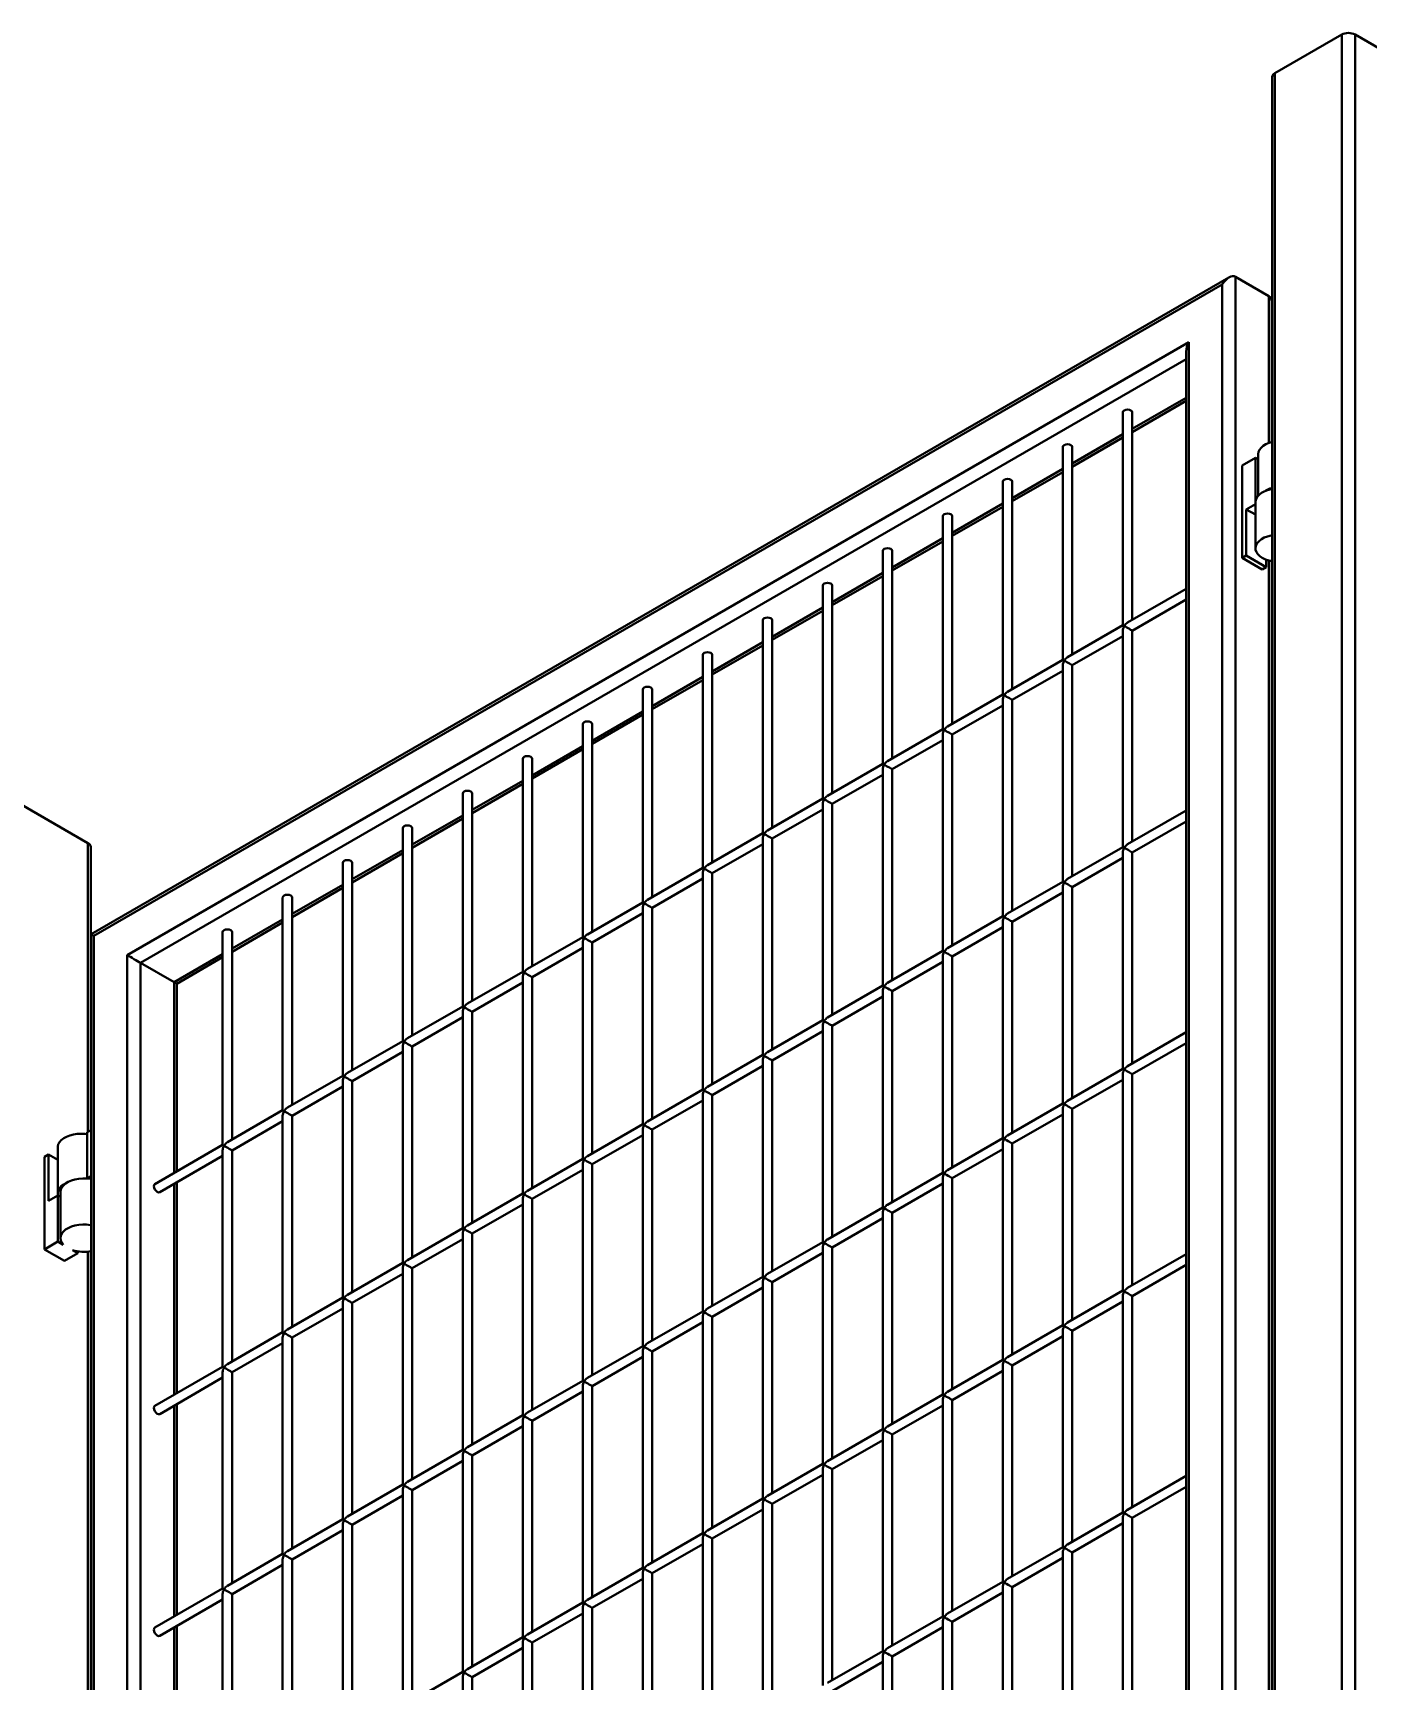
# Model space of a CAD drawing. Header units: millimetres. Extents: x 0 to 420, y 0 to 297.
# Drawn here: x 265.98 to 280.14, y 113.94 to 131.42 of the extents above; entities that cross this region are included whole.
import ezdxf

# ---------------------------------------------------------------- set-up
doc = ezdxf.new("R2010")
doc.units = ezdxf.units.MM

msp = doc.modelspace()

# ---------------------------------------------------------------- linework, layer by layer
at = {"color": 7, "linetype": 'Continuous', "lineweight": 40}
for p, q in [((279.153, 130.99), (279.8601, 131.3982)), ((280.0016, 131.3982), (280.7087, 130.99)), ((279.1237, 130.9491), (279.1237, 98.8013)), ((278.6651, 128.8233), (266.6009, 121.8587)), ((278.7358, 128.8303), (278.7358, 99.4348)), ((278.7358, 128.8303), (279.0894, 128.6262)), ((278.5944, 128.7486), (266.6302, 121.8418)), ((278.5944, 99.5165), (278.5944, 128.7486)), ((279.1187, 127.0791), (279.1187, 128.5614)), ((266.9837, 121.6377), (278.2409, 128.1363)), ((278.2409, 128.1363), (278.2409, 99.7206)), ((278.2116, 128.0377), (278.2116, 99.7376)), ((277.5403, 127.3933), (277.5403, 125.1359)), ((277.6403, 127.1843), (278.2116, 127.514)), ((277.6403, 125.1936), (277.6403, 127.3933)), ((277.0039, 126.8169), (277.5403, 127.1265)), ((276.9039, 127.0259), (276.9039, 124.7685)), ((277.0039, 124.8262), (277.0039, 127.0259)), ((278.8065, 126.8298), (278.948, 126.9114)), ((278.948, 126.9114), (278.948, 126.4623)), ((278.948, 126.9114), (278.9737, 126.8965)), ((278.9737, 126.9481), (278.9737, 126.5086)), ((276.3675, 126.4495), (276.9039, 126.7592)), ((278.8065, 125.8499), (278.8065, 126.8298)), ((276.2675, 126.6585), (276.2675, 124.4011)), ((276.3675, 124.4588), (276.3675, 126.6585)), ((275.7311, 126.0821), (276.2675, 126.3918)), ((278.9455, 126.42), (278.849, 126.3643)), ((278.849, 126.3643), (278.849, 125.8744)), ((278.849, 126.3643), (278.9455, 126.3086)), ((278.9455, 126.4419), (278.9455, 125.952)), ((275.6311, 126.2912), (275.6311, 124.0337)), ((275.7311, 124.0914), (275.7311, 126.2912)), ((275.0947, 125.7147), (275.6311, 126.0244)), ((274.9947, 125.9238), (274.9947, 123.6663)), ((275.0947, 123.7241), (275.0947, 125.9238)), ((278.849, 125.8744), (278.8065, 125.8499)), ((278.8065, 125.8499), (279.0187, 125.7275)), ((278.849, 125.8744), (279.0611, 125.752)), ((279.0611, 125.8303), (279.0611, 125.752)), ((279.1187, 102.5829), (279.1187, 125.8146)), ((274.4583, 125.3473), (274.9947, 125.657)), ((279.0611, 125.752), (279.0187, 125.7275)), ((274.3583, 125.5564), (274.3583, 123.299)), ((274.4583, 123.3567), (274.4583, 125.5564)), ((278.2116, 125.5234), (277.5903, 125.1647)), ((273.8219, 124.98), (274.3583, 125.2896)), ((277.6403, 125.0781), (278.2116, 125.4079)), ((273.7219, 125.189), (273.7219, 122.9316)), ((273.8219, 122.9893), (273.8219, 125.189)), ((277.5403, 125.1359), (276.9539, 124.7974)), ((277.0039, 124.7107), (277.5403, 125.0204)), ((277.5403, 125.0781), (277.5403, 122.7842)), ((277.6403, 122.842), (277.6403, 125.0781)), ((273.0855, 124.8216), (273.0855, 122.5642)), ((273.1855, 124.6126), (273.7219, 124.9222)), ((273.1855, 122.6219), (273.1855, 124.8216)), ((276.9039, 124.7685), (276.3175, 124.43)), ((276.3675, 124.3434), (276.9039, 124.653)), ((276.9039, 124.7107), (276.9039, 122.4168)), ((277.0039, 122.4746), (277.0039, 124.7107)), ((272.4492, 124.4542), (272.4492, 122.1968)), ((272.5492, 124.2452), (273.0855, 124.5548)), ((272.5492, 122.2545), (272.5492, 124.4542)), ((276.2675, 124.4011), (275.6811, 124.0626)), ((275.7311, 123.976), (276.2675, 124.2856)), ((276.2675, 124.3434), (276.2675, 122.0495)), ((276.3675, 122.1072), (276.3675, 124.3434)), ((271.8128, 124.0869), (271.8128, 121.8294)), ((271.9128, 123.8778), (272.4492, 124.1875)), ((271.9128, 121.8871), (271.9128, 124.0869)), ((275.6311, 124.0337), (275.0447, 123.6952)), ((275.0947, 123.6086), (275.6311, 123.9183)), ((275.6311, 123.976), (275.6311, 121.6821)), ((275.7311, 121.7398), (275.7311, 123.976)), ((271.1764, 123.7195), (271.1764, 121.462)), ((271.2764, 123.5104), (271.8128, 123.8201)), ((271.2764, 121.5198), (271.2764, 123.7195)), ((274.9947, 123.6663), (274.4083, 123.3278)), ((274.4583, 123.2412), (274.9947, 123.5509)), ((274.9947, 123.6086), (274.9947, 121.3147)), ((275.0947, 121.3724), (275.0947, 123.6086)), ((270.64, 123.143), (271.1764, 123.4527)), ((265.8594, 123.2341), (266.5665, 122.8259)), ((270.54, 123.3521), (270.54, 121.0946)), ((270.64, 121.1524), (270.64, 123.3521)), ((274.3583, 123.299), (273.7719, 122.9604)), ((274.3583, 123.2412), (274.3583, 120.9473)), ((274.4583, 121.005), (274.4583, 123.2412)), ((270.0036, 122.7757), (270.54, 123.0853)), ((273.8219, 122.8738), (274.3583, 123.1835)), ((278.2116, 123.1717), (277.5903, 122.8131)), ((277.6403, 122.7265), (278.2116, 123.0563)), ((269.9036, 122.9847), (269.9036, 120.7273)), ((270.0036, 120.785), (270.0036, 122.9847)), ((273.7219, 122.9316), (273.1356, 122.5931)), ((273.7219, 122.8738), (273.7219, 120.5799)), ((273.8219, 120.6377), (273.8219, 122.8738)), ((266.5958, 119.7807), (266.5958, 122.7851)), ((269.3672, 122.4083), (269.9036, 122.7179)), ((273.1855, 122.5064), (273.7219, 122.8161)), ((277.5403, 122.7842), (276.9539, 122.4457)), ((277.0039, 122.3591), (277.5403, 122.6688)), ((277.5403, 122.7265), (277.5403, 120.4326)), ((277.6403, 120.4903), (277.6403, 122.7265)), ((269.2672, 122.6173), (269.2672, 120.3599)), ((269.3672, 120.4176), (269.3672, 122.6173)), ((273.0855, 122.5642), (272.4992, 122.2257)), ((273.0855, 122.5064), (273.0855, 120.2125)), ((273.1855, 120.2703), (273.1855, 122.5064)), ((268.7308, 122.0409), (269.2672, 122.3505)), ((272.5492, 122.1391), (273.0855, 122.4487)), ((276.9039, 122.4168), (276.3175, 122.0783)), ((276.9039, 122.3591), (276.9039, 120.0652)), ((277.0039, 120.1229), (277.0039, 122.3591)), ((268.6308, 122.2499), (268.6308, 119.9925)), ((268.7308, 120.0502), (268.7308, 122.2499)), ((272.4492, 122.1968), (271.8628, 121.8583)), ((276.3675, 121.9917), (276.9039, 122.3014)), ((268.0944, 121.6735), (268.6308, 121.9832)), ((271.9128, 121.7717), (272.4492, 122.0813)), ((272.4492, 122.1391), (272.4492, 119.8452)), ((272.5492, 119.9029), (272.5492, 122.1391)), ((276.2675, 122.0495), (275.6811, 121.7109)), ((276.2675, 121.9917), (276.2675, 119.6978)), ((276.3675, 119.7556), (276.3675, 121.9917)), ((266.6009, 121.8587), (266.6009, 92.5111)), ((266.6302, 121.8418), (266.6302, 92.6097)), ((267.9944, 121.8826), (267.9944, 119.6251)), ((268.0944, 119.6828), (268.0944, 121.8826)), ((271.8128, 121.8294), (271.2264, 121.4909)), ((275.7311, 121.6243), (276.2675, 121.934)), ((266.9837, 93.222), (266.9837, 121.6377)), ((271.2764, 121.4043), (271.8128, 121.714)), ((271.8128, 121.7717), (271.8128, 119.4778)), ((271.9128, 119.5355), (271.9128, 121.7717)), ((275.6311, 121.6821), (275.0447, 121.3436)), ((275.6311, 121.6243), (275.6311, 119.3304)), ((275.7311, 119.3882), (275.7311, 121.6243)), ((267.1251, 121.556), (267.4787, 121.3519)), ((267.508, 121.335), (267.9944, 121.6158)), ((271.1764, 121.462), (270.59, 121.1235)), ((275.0947, 121.257), (275.6311, 121.5666)), ((267.508, 119.3443), (267.508, 121.335)), ((270.64, 121.0369), (271.1764, 121.3466)), ((271.1764, 121.4043), (271.1764, 119.1104)), ((271.2764, 119.1681), (271.2764, 121.4043)), ((274.9947, 121.3147), (274.4083, 120.9762)), ((274.4583, 120.8896), (274.9947, 121.1992)), ((274.9947, 121.257), (274.9947, 118.9631)), ((275.0947, 119.0208), (275.0947, 121.257)), ((270.54, 121.0946), (269.9536, 120.7561)), ((270.0036, 120.6695), (270.54, 120.9792)), ((270.54, 121.0369), (270.54, 118.743)), ((270.64, 118.8007), (270.64, 121.0369)), ((274.3583, 120.9473), (273.7719, 120.6088)), ((273.8219, 120.5222), (274.3583, 120.8318)), ((274.3583, 120.8896), (274.3583, 118.5957)), ((274.4583, 118.6534), (274.4583, 120.8896)), ((278.2116, 120.8201), (277.5903, 120.4615)), ((269.9036, 120.7273), (269.3172, 120.3887)), ((269.3672, 120.3021), (269.9036, 120.6118)), ((269.9036, 120.6695), (269.9036, 118.3756)), ((270.0036, 118.4334), (270.0036, 120.6695)), ((273.7219, 120.5799), (273.1356, 120.2414)), ((277.6403, 120.3749), (278.2116, 120.7046)), ((273.1855, 120.1548), (273.7219, 120.4645)), ((273.7219, 120.5222), (273.7219, 118.2283)), ((273.8219, 118.286), (273.8219, 120.5222)), ((277.5403, 120.4326), (276.9539, 120.0941)), ((269.2672, 120.3599), (268.6808, 120.0214)), ((268.7308, 119.9348), (269.2672, 120.2444)), ((269.2672, 120.3021), (269.2672, 118.0082)), ((269.3672, 118.066), (269.3672, 120.3021)), ((277.0039, 120.0075), (277.5403, 120.3171)), ((277.5403, 120.3749), (277.5403, 118.081)), ((277.6403, 118.1387), (277.6403, 120.3749)), ((273.0855, 120.2125), (272.4992, 119.874)), ((272.5492, 119.7874), (273.0855, 120.0971)), ((273.0855, 120.1548), (273.0855, 117.8609)), ((273.1855, 117.9186), (273.1855, 120.1548)), ((276.9039, 120.0652), (276.3175, 119.7267)), ((268.6308, 119.9925), (268.0444, 119.654)), ((268.0944, 119.5674), (268.6308, 119.877)), ((268.6308, 119.9348), (268.6308, 117.6409)), ((268.7308, 117.6986), (268.7308, 119.9348)), ((276.3675, 119.6401), (276.9039, 119.9497)), ((276.9039, 120.0075), (276.9039, 117.7136)), ((277.0039, 117.7713), (277.0039, 120.0075)), ((266.6009, 119.7836), (266.5595, 119.7597)), ((266.5595, 119.7597), (266.5595, 119.2697)), ((272.4492, 119.8452), (271.8628, 119.5066)), ((271.9128, 119.42), (272.4492, 119.7297)), ((272.4492, 119.7874), (272.4492, 117.4935)), ((272.5492, 117.5513), (272.5492, 119.7874)), ((276.2675, 119.6978), (275.6811, 119.3593)), ((266.1493, 119.5229), (266.1069, 119.4984)), ((266.1493, 119.033), (266.1493, 119.5229)), ((266.1493, 119.5229), (266.2458, 119.4672)), ((266.2458, 119.6005), (266.2458, 119.1105)), ((267.9944, 119.6251), (267.2769, 119.2109)), ((267.9944, 119.5674), (267.9944, 117.2735)), ((268.0944, 117.3312), (268.0944, 119.5674)), ((275.7311, 119.2727), (276.2675, 119.5824)), ((276.2675, 119.6401), (276.2675, 117.3462)), ((276.3675, 117.4039), (276.3675, 119.6401)), ((266.1069, 119.4984), (266.1069, 118.5186)), ((267.3269, 119.1243), (267.9944, 119.5096)), ((271.8128, 119.4778), (271.2264, 119.1393)), ((271.2764, 119.0527), (271.8128, 119.3623)), ((271.8128, 119.42), (271.8128, 117.1261)), ((271.9128, 117.1839), (271.9128, 119.42)), ((266.5595, 119.2697), (266.6009, 119.2937)), ((267.508, 116.9927), (267.508, 119.2289)), ((275.6311, 119.3304), (275.0447, 118.9919)), ((275.0947, 118.9053), (275.6311, 119.215)), ((275.6311, 119.2727), (275.6311, 116.9788)), ((275.7311, 117.0365), (275.7311, 119.2727)), ((266.2483, 119.0901), (266.1493, 119.033)), ((266.2483, 118.6002), (266.2483, 119.0901)), ((266.2483, 119.0901), (266.2741, 119.0753)), ((266.2741, 119.1269), (266.2741, 118.637)), ((271.1764, 119.1104), (270.59, 118.7719)), ((271.1764, 119.0527), (271.1764, 116.7588)), ((271.2764, 116.8165), (271.2764, 119.0527)), ((270.64, 118.6853), (271.1764, 118.9949)), ((274.9947, 118.9631), (274.4083, 118.6245)), ((274.4583, 118.5379), (274.9947, 118.8476)), ((274.9947, 118.9053), (274.9947, 116.6114)), ((275.0947, 116.6692), (275.0947, 118.9053)), ((270.54, 118.743), (269.9536, 118.4045)), ((270.54, 118.6853), (270.54, 116.3914)), ((270.64, 116.4491), (270.64, 118.6853)), ((266.1069, 118.5186), (266.2483, 118.6002)), ((266.1069, 118.5186), (266.319, 118.3961)), ((266.2483, 118.6002), (266.3049, 118.5676)), ((266.319, 118.3961), (266.4605, 118.4778)), ((266.4039, 118.5104), (266.4605, 118.4778)), ((266.4605, 118.4778), (266.4605, 118.4974)), ((266.5958, 95.2844), (266.5958, 118.4987)), ((270.0036, 118.3179), (270.54, 118.6275)), ((274.3583, 118.5957), (273.7719, 118.2572)), ((273.8219, 118.1706), (274.3583, 118.4802)), ((274.3583, 118.5379), (274.3583, 116.244)), ((274.4583, 116.3018), (274.4583, 118.5379)), ((269.9036, 118.3756), (269.3172, 118.0371)), ((269.9036, 118.3179), (269.9036, 116.024)), ((270.0036, 116.0817), (270.0036, 118.3179)), ((278.2116, 118.4685), (277.5903, 118.1098)), ((277.6403, 118.0232), (278.2116, 118.353)), ((269.3672, 117.9505), (269.9036, 118.2602)), ((273.7219, 118.2283), (273.1356, 117.8898)), ((273.7219, 118.1706), (273.7219, 115.8767)), ((273.8219, 115.9344), (273.8219, 118.1706)), ((269.2672, 118.0082), (268.6808, 117.6697)), ((269.2672, 117.9505), (269.2672, 115.6566)), ((269.3672, 115.7143), (269.3672, 117.9505)), ((273.1855, 117.8032), (273.7219, 118.1128)), ((277.5403, 118.081), (276.9539, 117.7424)), ((277.0039, 117.6558), (277.5403, 117.9655)), ((277.5403, 118.0232), (277.5403, 115.7293)), ((277.6403, 115.787), (277.6403, 118.0232)), ((268.7308, 117.5831), (269.2672, 117.8928)), ((273.0855, 117.8609), (272.4992, 117.5224)), ((273.0855, 117.8032), (273.0855, 115.5093)), ((273.1855, 115.567), (273.1855, 117.8032)), ((268.6308, 117.6409), (268.0444, 117.3023)), ((272.5492, 117.4358), (273.0855, 117.7454)), ((276.9039, 117.7136), (276.3175, 117.3751)), ((276.9039, 117.6558), (276.9039, 115.3619)), ((277.0039, 115.4197), (277.0039, 117.6558)), ((268.0944, 117.2157), (268.6308, 117.5254)), ((268.6308, 117.5831), (268.6308, 115.2892)), ((268.7308, 115.347), (268.7308, 117.5831)), ((272.4492, 117.4935), (271.8628, 117.155)), ((272.4492, 117.4358), (272.4492, 115.1419)), ((272.5492, 115.1996), (272.5492, 117.4358)), ((276.3675, 117.2885), (276.9039, 117.5981)), ((267.9944, 117.2735), (267.2769, 116.8593)), ((271.9128, 117.0684), (272.4492, 117.3781)), ((276.2675, 117.3462), (275.6811, 117.0077)), ((276.2675, 117.2885), (276.2675, 114.9946)), ((276.3675, 115.0523), (276.3675, 117.2885)), ((267.3269, 116.7727), (267.9944, 117.158)), ((267.9944, 117.2157), (267.9944, 114.9218)), ((268.0944, 114.9796), (268.0944, 117.2157)), ((271.8128, 117.1261), (271.2264, 116.7876)), ((275.7311, 116.9211), (276.2675, 117.2307)), ((271.2764, 116.701), (271.8128, 117.0107)), ((271.8128, 117.0684), (271.8128, 114.7745)), ((271.9128, 114.8322), (271.9128, 117.0684)), ((275.6311, 116.9788), (275.0447, 116.6403)), ((275.6311, 116.9211), (275.6311, 114.6272)), ((275.7311, 114.6849), (275.7311, 116.9211)), ((267.508, 114.641), (267.508, 116.8772)), ((271.1764, 116.7588), (270.59, 116.4202)), ((275.0947, 116.5537), (275.6311, 116.8633)), ((270.64, 116.3336), (271.1764, 116.6433)), ((271.1764, 116.701), (271.1764, 114.4071)), ((271.2764, 114.4649), (271.2764, 116.701)), ((274.9947, 116.6114), (274.4083, 116.2729)), ((274.9947, 116.5537), (274.9947, 114.2598)), ((275.0947, 114.3175), (275.0947, 116.5537)), ((270.54, 116.3914), (269.9536, 116.0529)), ((274.4583, 116.1863), (274.9947, 116.496)), ((270.0036, 115.9663), (270.54, 116.2759)), ((270.54, 116.3336), (270.54, 114.0397)), ((270.64, 114.0975), (270.64, 116.3336)), ((274.3583, 116.244), (273.7719, 115.9055)), ((273.8219, 115.8189), (274.3583, 116.1286)), ((274.3583, 116.1863), (274.3583, 113.8924)), ((274.4583, 113.9501), (274.4583, 116.1863)), ((278.2116, 116.1168), (277.5903, 115.7582)), ((269.9036, 116.024), (269.3172, 115.6855)), ((269.3672, 115.5989), (269.9036, 115.9085)), ((269.9036, 115.9663), (269.9036, 113.6724)), ((270.0036, 113.7301), (270.0036, 115.9663)), ((273.7219, 115.8767), (273.1356, 115.5381)), ((277.6403, 115.6716), (278.2116, 116.0014)), ((273.1855, 115.4515), (273.7219, 115.7612)), ((273.7219, 115.8189), (273.7219, 113.525)), ((273.8219, 113.5827), (273.8219, 115.8189)), ((277.5403, 115.7293), (276.9539, 115.3908)), ((269.2672, 115.6566), (268.6808, 115.3181)), ((268.7308, 115.2315), (269.2672, 115.5411)), ((269.2672, 115.5989), (269.2672, 113.305)), ((269.3672, 113.3627), (269.3672, 115.5989)), ((273.0855, 115.5093), (272.4992, 115.1708)), ((277.0039, 115.3042), (277.5403, 115.6139)), ((277.5403, 115.6716), (277.5403, 113.3777)), ((277.6403, 113.4354), (277.6403, 115.6716)), ((272.5492, 115.0841), (273.0855, 115.3938)), ((273.0855, 115.4515), (273.0855, 113.1576)), ((273.1855, 113.2154), (273.1855, 115.4515)), ((276.9039, 115.3619), (276.3175, 115.0234)), ((268.6308, 115.2892), (268.0444, 114.9507)), ((268.0944, 114.8641), (268.6308, 115.1738)), ((268.6308, 115.2315), (268.6308, 112.9376)), ((268.7308, 112.9953), (268.7308, 115.2315)), ((276.3675, 114.9368), (276.9039, 115.2465)), ((276.9039, 115.3042), (276.9039, 113.0103)), ((277.0039, 113.068), (277.0039, 115.3042)), ((272.4492, 115.1419), (271.8628, 114.8034)), ((271.9128, 114.7168), (272.4492, 115.0264)), ((272.4492, 115.0841), (272.4492, 112.7903)), ((272.5492, 112.848), (272.5492, 115.0841)), ((276.2675, 114.9946), (275.6811, 114.656)), ((267.9944, 114.9218), (267.2769, 114.5077)), ((267.3269, 114.4211), (267.9944, 114.8064)), ((267.9944, 114.8641), (267.9944, 112.5702)), ((268.0944, 112.6279), (268.0944, 114.8641)), ((275.7311, 114.5694), (276.2675, 114.8791)), ((276.2675, 114.9368), (276.2675, 112.6429)), ((276.3675, 112.7006), (276.3675, 114.9368)), ((271.8128, 114.7745), (271.2264, 114.436)), ((271.2764, 114.3494), (271.8128, 114.659)), ((271.8128, 114.7168), (271.8128, 112.4229)), ((271.9128, 112.4806), (271.9128, 114.7168)), ((267.508, 112.2894), (267.508, 114.5256)), ((275.6311, 114.6272), (275.0447, 114.2887)), ((275.0947, 114.202), (275.6311, 114.5117)), ((275.6311, 114.5694), (275.6311, 112.2755)), ((275.7311, 112.3333), (275.7311, 114.5694)), ((271.1764, 114.4071), (270.59, 114.0686)), ((270.64, 113.982), (271.1764, 114.2917)), ((271.1764, 114.3494), (271.1764, 112.0555)), ((271.2764, 112.1132), (271.2764, 114.3494)), ((274.9947, 114.2598), (274.4083, 113.9213)), ((274.4583, 113.8347), (274.9947, 114.1443)), ((274.9947, 114.202), (274.9947, 111.9081)), ((275.0947, 111.9659), (275.0947, 114.202)), ((270.54, 114.0397), (269.9536, 113.7012)), ((270.54, 113.982), (270.54, 111.6881)), ((270.64, 111.7458), (270.64, 113.982))]:
    msp.add_line(p, q, dxfattribs=at)
at = {"color": 8, "linetype": 'Continuous', "lineweight": 40}
for p, q in [((279.8601, 99.2264), (279.8601, 131.3982)), ((280.0016, 131.3982), (280.0016, 99.2264)), ((279.153, 130.99), (279.153, 98.8182)), ((279.0894, 127.0699), (279.0894, 128.6262)), ((278.2116, 127.9561), (267.1251, 121.556)), ((277.6403, 127.2181), (278.2116, 127.5479)), ((277.0039, 126.8507), (277.5403, 127.1603)), ((276.3675, 126.4833), (276.9039, 126.793)), ((275.7311, 126.1159), (276.2675, 126.4256)), ((275.0947, 125.7485), (275.6311, 126.0582)), ((279.0894, 102.5736), (279.0894, 125.8213)), ((274.4583, 125.3812), (274.9947, 125.6908)), ((273.8219, 125.0138), (274.3583, 125.3234)), ((273.1855, 124.6464), (273.7219, 124.956)), ((272.5492, 124.279), (273.0855, 124.5887)), ((271.9128, 123.9116), (272.4492, 124.2213)), ((271.2764, 123.5442), (271.8128, 123.8539)), ((270.64, 123.1769), (271.1764, 123.4865)), ((270.0036, 122.8095), (270.54, 123.1191)), ((266.5665, 119.7638), (266.5665, 122.8259)), ((269.3672, 122.4421), (269.9036, 122.7517)), ((268.7308, 122.0747), (269.2672, 122.3844)), ((268.0944, 121.7073), (268.6308, 122.017)), ((267.4787, 121.3519), (267.9944, 121.6496)), ((267.1251, 121.556), (267.1251, 93.3375)), ((267.4787, 119.3274), (267.4787, 121.3519)), ((267.4787, 116.9758), (267.4787, 119.212)), ((266.5665, 95.2675), (266.5665, 118.4947)), ((267.4787, 114.6241), (267.4787, 116.8603)), ((267.4787, 112.2725), (267.4787, 114.5087))]:
    msp.add_line(p, q, dxfattribs=at)
at = {"color": 7, "linetype": 'Continuous', "lineweight": 40, "flags": 128}
for points in [[(277.6257, 127.4137), (277.6095, 127.42), (277.5903, 127.4222), (277.5712, 127.42), (277.555, 127.4137), (277.5441, 127.4044), (277.5403, 127.3933)], [(277.6403, 127.3933), (277.6365, 127.4044), (277.6257, 127.4137)], [(276.9893, 127.0463), (276.9731, 127.0526), (276.9539, 127.0548), (276.9348, 127.0526), (276.9186, 127.0463), (276.9077, 127.037), (276.9039, 127.0259)], [(277.0039, 127.0259), (277.0001, 127.037), (276.9893, 127.0463)], [(279.1237, 127.0804), (279.0911, 127.0705), (279.0575, 127.0559), (279.0286, 127.0383), (279.0052, 127.0182), (278.988, 126.9961), (278.9774, 126.9727), (278.9737, 126.9485), (278.9737, 126.9481)], [(276.3529, 126.679), (276.3367, 126.6852), (276.3175, 126.6874), (276.2984, 126.6852), (276.2822, 126.679), (276.2713, 126.6696), (276.2675, 126.6585)], [(276.3675, 126.6585), (276.3637, 126.6696), (276.3529, 126.679)], [(279.1237, 126.5802), (279.1123, 126.578), (279.0741, 126.5681), (279.0392, 126.5546), (279.0088, 126.5379), (278.9836, 126.5185), (278.9644, 126.4969), (278.9517, 126.4738), (278.9458, 126.4498), (278.9455, 126.4419)], [(275.7165, 126.3116), (275.7003, 126.3178), (275.6811, 126.32), (275.662, 126.3178), (275.6458, 126.3116), (275.6349, 126.3022), (275.6311, 126.2912)], [(275.7311, 126.2912), (275.7273, 126.3022), (275.7165, 126.3116)], [(279.1237, 126.0902), (279.1123, 126.0881), (279.0741, 126.0781), (279.0392, 126.0646), (279.0088, 126.048), (278.9836, 126.0286), (278.9644, 126.007), (278.9517, 125.9839), (278.9458, 125.9599), (278.947, 125.9357), (278.9553, 125.9119), (278.9703, 125.8893), (278.9916, 125.8684), (279.0187, 125.8499), (279.0507, 125.8343), (279.0869, 125.822), (279.1237, 125.8137)], [(275.0801, 125.9442), (275.0639, 125.9504), (275.0447, 125.9526), (275.0256, 125.9504), (275.0094, 125.9442), (274.9985, 125.9348), (274.9947, 125.9238)], [(275.0947, 125.9238), (275.0909, 125.9348), (275.0801, 125.9442)], [(274.4437, 125.5768), (274.4275, 125.5831), (274.4083, 125.5853), (274.3892, 125.5831), (274.373, 125.5768), (274.3621, 125.5674), (274.3583, 125.5564)], [(274.4583, 125.5564), (274.4545, 125.5674), (274.4437, 125.5768)], [(273.8073, 125.2094), (273.7911, 125.2157), (273.7719, 125.2179), (273.7528, 125.2157), (273.7366, 125.2094), (273.7258, 125.2001), (273.7219, 125.189)], [(273.8219, 125.189), (273.8181, 125.2001), (273.8073, 125.2094)], [(273.1709, 124.842), (273.1547, 124.8483), (273.1355, 124.8505), (273.1164, 124.8483), (273.1002, 124.842), (273.0894, 124.8327), (273.0855, 124.8216)], [(273.1855, 124.8216), (273.1817, 124.8327), (273.1709, 124.842)], [(272.5345, 124.4747), (272.5183, 124.4809), (272.4992, 124.4831), (272.48, 124.4809), (272.4638, 124.4747), (272.453, 124.4653), (272.4492, 124.4542)], [(272.5492, 124.4542), (272.5453, 124.4653), (272.5345, 124.4747)], [(271.8981, 124.1073), (271.8819, 124.1135), (271.8628, 124.1157), (271.8436, 124.1135), (271.8274, 124.1073), (271.8166, 124.0979), (271.8128, 124.0869)], [(271.9128, 124.0869), (271.909, 124.0979), (271.8981, 124.1073)], [(271.2617, 123.7399), (271.2455, 123.7461), (271.2264, 123.7483), (271.2072, 123.7461), (271.191, 123.7399), (271.1802, 123.7305), (271.1764, 123.7195)], [(271.2764, 123.7195), (271.2726, 123.7305), (271.2617, 123.7399)], [(270.6253, 123.3725), (270.6091, 123.3788), (270.59, 123.381), (270.5708, 123.3788), (270.5546, 123.3725), (270.5438, 123.3631), (270.54, 123.3521)], [(270.64, 123.3521), (270.6362, 123.3631), (270.6253, 123.3725)], [(269.9889, 123.0051), (269.9727, 123.0114), (269.9536, 123.0136), (269.9344, 123.0114), (269.9182, 123.0051), (269.9074, 122.9958), (269.9036, 122.9847)], [(270.0036, 122.9847), (269.9998, 122.9958), (269.9889, 123.0051)], [(269.3525, 122.6377), (269.3363, 122.644), (269.3172, 122.6462), (269.298, 122.644), (269.2818, 122.6377), (269.271, 122.6284), (269.2672, 122.6173)], [(269.3672, 122.6173), (269.3634, 122.6284), (269.3525, 122.6377)], [(268.7161, 122.2704), (268.6999, 122.2766), (268.6808, 122.2788), (268.6616, 122.2766), (268.6454, 122.2704), (268.6346, 122.261), (268.6308, 122.2499)], [(268.7308, 122.2499), (268.727, 122.261), (268.7161, 122.2704)], [(268.0797, 121.903), (268.0635, 121.9092), (268.0444, 121.9114), (268.0252, 121.9092), (268.009, 121.903), (267.9982, 121.8936), (267.9944, 121.8826)], [(268.0944, 121.8826), (268.0906, 121.8936), (268.0797, 121.903)], [(266.2458, 119.6005), (266.2462, 119.6084), (266.252, 119.6324), (266.2647, 119.6555), (266.2839, 119.6771), (266.3091, 119.6965), (266.3396, 119.7131), (266.3744, 119.7266), (266.4127, 119.7366), (266.4533, 119.7427), (266.4951, 119.7448), (266.537, 119.7428), (266.5595, 119.74)], [(266.2483, 119.0901), (266.2474, 119.0943), (266.2462, 119.1185), (266.252, 119.1425), (266.2647, 119.1656), (266.2839, 119.1871), (266.3091, 119.2065), (266.3337, 119.2204)], [(266.2741, 119.1269), (266.2741, 119.1273), (266.2777, 119.1514), (266.2883, 119.1749), (266.3056, 119.197), (266.3289, 119.2171), (266.3578, 119.2347), (266.3914, 119.2492), (266.4287, 119.2603), (266.4688, 119.2676), (266.5103, 119.271), (266.5523, 119.2703), (266.5934, 119.2655), (266.6009, 119.2642)], [(267.2769, 119.2109), (267.2769, 119.2109), (267.2693, 119.2021), (267.2666, 119.188), (267.2693, 119.1709), (267.2769, 119.1532), (267.2884, 119.1377), (267.3019, 119.1268), (267.3154, 119.1221), (267.3269, 119.1243)], [(266.3049, 118.5676), (266.2879, 118.5897), (266.2775, 118.6132), (266.2741, 118.6373), (266.2777, 118.6615), (266.2883, 118.6849), (266.3056, 118.707), (266.3289, 118.7272), (266.3578, 118.7447), (266.3914, 118.7593), (266.4287, 118.7704), (266.4688, 118.7777), (266.5103, 118.7811), (266.5523, 118.7804), (266.5934, 118.7756), (266.6009, 118.7743)], [(267.2769, 116.8593), (267.2769, 116.8593), (267.2693, 116.8505), (267.2666, 116.8364), (267.2693, 116.8192), (267.2769, 116.8016), (267.2884, 116.7861), (267.3019, 116.7752), (267.3154, 116.7705), (267.3269, 116.7727)], [(267.2769, 114.5077), (267.2769, 114.5077), (267.2693, 114.4988), (267.2666, 114.4848), (267.2693, 114.4676), (267.2769, 114.4499), (267.2884, 114.4344), (267.3019, 114.4235), (267.3154, 114.4188), (267.3269, 114.4211)]]:
    msp.add_lwpolyline(points, dxfattribs=at)
at = {"color": 7, "linetype": 'Continuous', "lineweight": 40}
for centre, radius, start, end in [((279.9308, 131.2617), 0.1537, 62.61002, 117.38993), ((279.1738, 130.9441), 0.0503, 114.3753, 174.30513), ((279.1894, 126.3124), 0.2858, 103.29057, 123.09701), ((266.5458, 122.7801), 0.0503, 5.69466, 65.62531), ((266.5244, 118.9066), 0.4141, 253.08006, 280.64105)]:
    msp.add_arc(centre, radius, start, end, dxfattribs=at)
for centre, major_axis, ratio, start_param, end_param in [((278.6651, 128.7078), (0.0707, 0.1225), 0.5773346, 0.0000406, 1.570837), ((279.0187, 128.5037), (0.0707, 0.1225), 0.5773346, 5.4978278, 6.2832259), ((278.3116, 128.0954), (0.0707, 0.1225), 0.5773346, 1.570837, 2.3562351), ((277.5903, 125.107), (0.05, -0.0289), 0.0000704, 3.1416333, 3.9270314), ((277.5903, 125.107), (0.0354, 0.0612), 0.5773346, 1.570837, 2.3562351), ((277.5903, 125.107), (0.0354, 0.0612), 0.5773346, 0.7853575, 1.570837), ((277.5903, 125.107), (0.05, -0.0289), 0.0000704, 3.9270314, 6.2832259), ((276.9539, 124.7396), (0.05, -0.0289), 0.0000704, 3.1416333, 3.9270314), ((276.9539, 124.7396), (0.0354, 0.0612), 0.5773346, 0.7853575, 1.570837), ((276.9539, 124.7396), (0.0354, 0.0612), 0.5773346, 1.570837, 2.3562351), ((276.9539, 124.7396), (0.05, -0.0289), 0.0000704, 3.9270314, 6.2832259), ((276.3175, 124.3722), (0.0354, 0.0612), 0.5773346, 0.7853575, 1.570837), ((276.3175, 124.3722), (0.05, -0.0289), 0.0000704, 3.1416333, 3.9270314), ((276.3175, 124.3722), (0.0354, 0.0612), 0.5773346, 1.570837, 2.3562351), ((276.3175, 124.3722), (0.05, -0.0289), 0.0000704, 3.9270315, 6.2832259), ((275.6811, 124.0049), (0.05, -0.0289), 0.0000704, 3.1416333, 3.9270314), ((275.6811, 124.0049), (0.0354, 0.0612), 0.5773346, 1.570837, 2.3562351), ((275.6811, 124.0049), (0.0354, 0.0612), 0.5773346, 0.7853575, 1.570837), ((275.6811, 124.0049), (0.05, -0.0289), 0.0000704, 3.9270314, 6.2832259), ((275.0447, 123.6375), (0.05, -0.0289), 0.0000704, 3.1416333, 3.9270315), ((275.0447, 123.6375), (0.0354, 0.0612), 0.5773346, 1.570837, 2.3562351), ((275.0447, 123.6375), (0.0354, 0.0612), 0.5773346, 0.7853575, 1.570837), ((275.0447, 123.6375), (0.05, -0.0289), 0.0000704, 3.9270315, 6.2832259), ((274.4083, 123.2701), (0.05, -0.0289), 0.0000704, 3.1416333, 3.9270314), ((274.4083, 123.2701), (0.0354, 0.0612), 0.5773346, 1.570837, 2.3562351), ((274.4083, 123.2701), (0.0354, 0.0612), 0.5773346, 0.7853575, 1.570837), ((274.4083, 123.2701), (0.05, -0.0289), 0.0000704, 3.9270315, 6.2832259), ((273.7719, 122.9027), (0.05, -0.0289), 0.0000704, 3.1416333, 3.9270314), ((273.7719, 122.9027), (0.0354, 0.0612), 0.5773346, 1.570837, 2.3562351), ((273.7719, 122.9027), (0.0354, 0.0612), 0.5773346, 0.7853575, 1.570837), ((273.7719, 122.9027), (0.05, -0.0289), 0.0000704, 3.9270314, 6.2832259), ((277.5903, 122.7554), (0.05, -0.0289), 0.0000704, 3.1416333, 3.9270314), ((277.5903, 122.7554), (0.0354, 0.0612), 0.5773346, 1.570837, 2.3562351), ((277.5903, 122.7554), (0.0354, 0.0612), 0.5773346, 0.7853575, 1.570837), ((277.5903, 122.7554), (0.05, -0.0289), 0.0000704, 3.9270315, 6.2832259), ((273.1355, 122.5353), (0.05, -0.0289), 0.0000704, 3.1416333, 3.9270315), ((273.1355, 122.5353), (0.0354, 0.0612), 0.5773346, 1.570837, 2.3562351), ((273.1355, 122.5353), (0.0354, 0.0612), 0.5773346, 0.7853575, 1.570837), ((273.1355, 122.5353), (0.05, -0.0289), 0.0000704, 3.9270315, 6.2832259), ((276.9539, 122.388), (0.05, -0.0289), 0.0000704, 3.1416333, 3.9270315), ((276.9539, 122.388), (0.0354, 0.0612), 0.5773346, 1.570837, 2.3562351), ((276.9539, 122.388), (0.0354, 0.0612), 0.5773346, 0.7853575, 1.570837), ((276.9539, 122.388), (0.05, -0.0289), 0.0000704, 3.9270314, 6.2832259), ((272.4992, 122.1679), (0.05, -0.0289), 0.0000704, 3.1416333, 3.9270314), ((272.4992, 122.1679), (0.0354, 0.0612), 0.5773346, 1.570837, 2.3562351), ((272.4992, 122.1679), (0.0354, 0.0612), 0.5773346, 0.7853575, 1.570837), ((272.4992, 122.1679), (0.05, -0.0289), 0.0000704, 3.9270314, 6.2832259), ((276.3175, 122.0206), (0.05, -0.0289), 0.0000704, 3.1416333, 3.9270314), ((276.3175, 122.0206), (0.0354, 0.0612), 0.5773346, 1.570837, 2.3562351), ((276.3175, 122.0206), (0.0354, 0.0612), 0.5773346, 0.7853575, 1.570837), ((276.3175, 122.0206), (0.05, -0.0289), 0.0000704, 3.9270314, 6.2832259), ((266.7009, 121.801), (0.1, -0.0577), 0.0000704, 3.1416333, 3.9270314), ((271.8628, 121.8005), (0.05, -0.0289), 0.0000704, 3.1416333, 3.9270314), ((271.8628, 121.8005), (0.0354, 0.0612), 0.5773346, 1.570837, 2.3562351), ((271.8628, 121.8005), (0.0354, 0.0612), 0.5773346, 0.7853575, 1.570837), ((271.8628, 121.8005), (0.05, -0.0289), 0.0000704, 3.9270314, 6.2832259), ((267.0544, 121.5968), (0.1, -0.0577), 0.0000704, 3.9270315, 5.4978278), ((275.6811, 121.6532), (0.05, -0.0289), 0.0000704, 3.1416333, 3.9270314), ((275.6811, 121.6532), (0.0354, 0.0612), 0.5773346, 1.570837, 2.3562351), ((275.6811, 121.6532), (0.0354, 0.0612), 0.5773346, 0.7853575, 1.570837), ((275.6811, 121.6532), (0.05, -0.0289), 0.0000704, 3.9270314, 6.2832259), ((271.2264, 121.4332), (0.05, -0.0289), 0.0000704, 3.1416333, 3.9270315), ((271.2264, 121.4332), (0.0354, 0.0612), 0.5773346, 1.570837, 2.3562351), ((271.2264, 121.4332), (0.0354, 0.0612), 0.5773346, 0.7853575, 1.570837), ((271.2264, 121.4332), (0.05, -0.0289), 0.0000704, 3.9270315, 6.2832259), ((267.408, 121.3927), (0.1, -0.0577), 0.0000704, 5.4978278, 6.2832259), ((275.0447, 121.2858), (0.05, -0.0289), 0.0000704, 3.1416333, 3.9270315), ((275.0447, 121.2858), (0.0354, 0.0612), 0.5773346, 1.570837, 2.3562351), ((275.0447, 121.2858), (0.0354, 0.0612), 0.5773346, 0.7853575, 1.570837), ((275.0447, 121.2858), (0.05, -0.0289), 0.0000704, 3.9270315, 6.2832259), ((270.59, 121.0658), (0.0354, 0.0612), 0.5773346, 0.7853575, 1.570837), ((270.59, 121.0658), (0.05, -0.0289), 0.0000704, 3.1416333, 3.9270315), ((270.59, 121.0658), (0.0354, 0.0612), 0.5773346, 1.570837, 2.3562351), ((270.59, 121.0658), (0.05, -0.0289), 0.0000704, 3.9270314, 6.2832259), ((274.4083, 120.9184), (0.05, -0.0289), 0.0000704, 3.1416333, 3.9270314), ((274.4083, 120.9184), (0.0354, 0.0612), 0.5773346, 1.570837, 2.3562351), ((274.4083, 120.9184), (0.0354, 0.0612), 0.5773346, 0.7853575, 1.570837), ((274.4083, 120.9184), (0.05, -0.0289), 0.0000704, 3.9270315, 6.2832259), ((269.9536, 120.6984), (0.0354, 0.0612), 0.5773346, 0.7853575, 1.570837), ((269.9536, 120.6984), (0.05, -0.0289), 0.0000704, 3.1416333, 3.9270314), ((269.9536, 120.6984), (0.0354, 0.0612), 0.5773346, 1.570837, 2.3562351), ((269.9536, 120.6984), (0.05, -0.0289), 0.0000704, 3.9270315, 6.2832259), ((273.7719, 120.5511), (0.05, -0.0289), 0.0000704, 3.1416333, 3.9270314), ((273.7719, 120.5511), (0.0354, 0.0612), 0.5773346, 1.570837, 2.3562351), ((273.7719, 120.5511), (0.0354, 0.0612), 0.5773346, 0.7853575, 1.570837), ((273.7719, 120.5511), (0.05, -0.0289), 0.0000704, 3.9270314, 6.2832259), ((277.5903, 120.4037), (0.05, -0.0289), 0.0000704, 3.1416333, 3.9270314), ((277.5903, 120.4037), (0.0354, 0.0612), 0.5773346, 1.570837, 2.3562351), ((277.5903, 120.4037), (0.0354, 0.0612), 0.5773346, 0.7853575, 1.570837), ((277.5903, 120.4037), (0.05, -0.0289), 0.0000704, 3.9270315, 6.2832259), ((269.3172, 120.331), (0.05, -0.0289), 0.0000704, 3.1416333, 3.9270315), ((269.3172, 120.331), (0.0354, 0.0612), 0.5773346, 1.570837, 2.3562351), ((269.3172, 120.331), (0.0354, 0.0612), 0.5773346, 0.7853575, 1.570837), ((269.3172, 120.331), (0.05, -0.0289), 0.0000704, 3.9270315, 6.2832259), ((273.1355, 120.1837), (0.0354, 0.0612), 0.5773346, 0.7853575, 1.570837), ((273.1355, 120.1837), (0.05, -0.0289), 0.0000704, 3.1416333, 3.9270315), ((273.1355, 120.1837), (0.0354, 0.0612), 0.5773346, 1.570837, 2.3562351), ((273.1355, 120.1837), (0.05, -0.0289), 0.0000704, 3.9270315, 6.2832259), ((276.9539, 120.0363), (0.05, -0.0289), 0.0000704, 3.1416333, 3.9270315), ((276.9539, 120.0363), (0.0354, 0.0612), 0.5773346, 1.570837, 2.3562351), ((276.9539, 120.0363), (0.0354, 0.0612), 0.5773346, 0.7853575, 1.570837), ((276.9539, 120.0363), (0.05, -0.0289), 0.0000704, 3.9270314, 6.2832259), ((268.6808, 119.9636), (0.05, -0.0289), 0.0000704, 3.1416333, 3.9270315), ((268.6808, 119.9636), (0.0354, 0.0612), 0.5773346, 1.570837, 2.3562351), ((268.6808, 119.9636), (0.0354, 0.0612), 0.5773346, 0.7853575, 1.570837), ((268.6808, 119.9636), (0.05, -0.0289), 0.0000704, 3.9270314, 6.2832259), ((272.4992, 119.8163), (0.0354, 0.0612), 0.5773346, 0.7853575, 1.570837), ((272.4992, 119.8163), (0.05, -0.0289), 0.0000704, 3.1416333, 3.9270314), ((272.4992, 119.8163), (0.0354, 0.0612), 0.5773346, 1.570837, 2.3562351), ((272.4992, 119.8163), (0.05, -0.0289), 0.0000704, 3.9270314, 6.2832259), ((276.3175, 119.669), (0.05, -0.0289), 0.0000704, 3.1416333, 3.9270314), ((276.3175, 119.669), (0.0354, 0.0612), 0.5773346, 0.7853575, 1.570837), ((268.0444, 119.5962), (0.05, -0.0289), 0.0000704, 3.1416333, 3.9270314), ((268.0444, 119.5962), (0.0354, 0.0612), 0.5773346, 1.570837, 2.3562351), ((268.0444, 119.5962), (0.0354, 0.0612), 0.5773346, 0.7853575, 1.570837), ((268.0444, 119.5962), (0.05, -0.0289), 0.0000704, 3.9270315, 6.2832259), ((276.3175, 119.669), (0.0354, 0.0612), 0.5773346, 1.570837, 2.3562351), ((276.3175, 119.669), (0.05, -0.0289), 0.0000704, 3.9270315, 6.2832259), ((271.8628, 119.4489), (0.05, -0.0289), 0.0000704, 3.1416333, 3.9270314), ((271.8628, 119.4489), (0.0354, 0.0612), 0.5773346, 1.570837, 2.3562351), ((271.8628, 119.4489), (0.0354, 0.0612), 0.5773346, 0.7853575, 1.570837), ((271.8628, 119.4489), (0.05, -0.0289), 0.0000704, 3.9270314, 6.2832259), ((275.6811, 119.3016), (0.0354, 0.0612), 0.5773346, 0.7853575, 1.570837), ((275.6811, 119.3016), (0.05, -0.0289), 0.0000704, 3.1416333, 3.9270314), ((275.6811, 119.3016), (0.0354, 0.0612), 0.5773346, 1.570837, 2.3562351), ((275.6811, 119.3016), (0.05, -0.0289), 0.0000704, 3.9270314, 6.2832259), ((271.2264, 119.0815), (0.05, -0.0289), 0.0000704, 3.1416333, 3.9270315), ((271.2264, 119.0815), (0.0354, 0.0612), 0.5773346, 1.570837, 2.3562351), ((271.2264, 119.0815), (0.0354, 0.0612), 0.5773346, 0.7853575, 1.570837), ((271.2264, 119.0815), (0.05, -0.0289), 0.0000704, 3.9270315, 6.2832259), ((275.0447, 118.9342), (0.05, -0.0289), 0.0000704, 3.1416333, 3.9270315), ((275.0447, 118.9342), (0.0354, 0.0612), 0.5773346, 1.570837, 2.3562351), ((275.0447, 118.9342), (0.0354, 0.0612), 0.5773346, 0.7853575, 1.570837), ((275.0447, 118.9342), (0.05, -0.0289), 0.0000704, 3.9270315, 6.2832259), ((270.59, 118.7141), (0.05, -0.0289), 0.0000704, 3.1416333, 3.9270315), ((270.59, 118.7141), (0.0354, 0.0612), 0.5773346, 1.570837, 2.3562351), ((270.59, 118.7141), (0.0354, 0.0612), 0.5773346, 0.7853575, 1.570837), ((270.59, 118.7141), (0.05, -0.0289), 0.0000704, 3.9270314, 6.2832259), ((274.4083, 118.5668), (0.05, -0.0289), 0.0000704, 3.1416333, 3.9270314), ((274.4083, 118.5668), (0.0354, 0.0612), 0.5773346, 1.570837, 2.3562351), ((274.4083, 118.5668), (0.0354, 0.0612), 0.5773346, 0.7853575, 1.570837), ((274.4083, 118.5668), (0.05, -0.0289), 0.0000704, 3.9270315, 6.2832259), ((269.9536, 118.3468), (0.05, -0.0289), 0.0000704, 3.1416333, 3.9270314), ((269.9536, 118.3468), (0.0354, 0.0612), 0.5773346, 1.570837, 2.3562351), ((269.9536, 118.3468), (0.0354, 0.0612), 0.5773346, 0.7853575, 1.570837), ((269.9536, 118.3468), (0.05, -0.0289), 0.0000704, 3.9270315, 6.2832259), ((273.7719, 118.1994), (0.05, -0.0289), 0.0000704, 3.1416333, 3.9270314), ((273.7719, 118.1994), (0.0354, 0.0612), 0.5773346, 1.570837, 2.3562351), ((273.7719, 118.1994), (0.0354, 0.0612), 0.5773346, 0.7853575, 1.570837), ((273.7719, 118.1994), (0.05, -0.0289), 0.0000704, 3.9270314, 6.2832259), ((269.3172, 117.9794), (0.05, -0.0289), 0.0000704, 3.1416333, 3.9270315), ((269.3172, 117.9794), (0.0354, 0.0612), 0.5773346, 1.570837, 2.3562351), ((269.3172, 117.9794), (0.0354, 0.0612), 0.5773346, 0.7853575, 1.570837), ((269.3172, 117.9794), (0.05, -0.0289), 0.0000704, 3.9270315, 6.2832259), ((277.5903, 118.0521), (0.05, -0.0289), 0.0000704, 3.1416333, 3.9270314), ((277.5903, 118.0521), (0.0354, 0.0612), 0.5773346, 1.570837, 2.3562351), ((277.5903, 118.0521), (0.0354, 0.0612), 0.5773346, 0.7853575, 1.570837), ((277.5903, 118.0521), (0.05, -0.0289), 0.0000704, 3.9270315, 6.2832259), ((273.1355, 117.832), (0.05, -0.0289), 0.0000704, 3.1416333, 3.9270315), ((273.1355, 117.832), (0.0354, 0.0612), 0.5773346, 1.570837, 2.3562351), ((273.1355, 117.832), (0.0354, 0.0612), 0.5773346, 0.7853575, 1.570837), ((273.1355, 117.832), (0.05, -0.0289), 0.0000704, 3.9270315, 6.2832259), ((268.6808, 117.612), (0.05, -0.0289), 0.0000704, 3.1416333, 3.9270315), ((268.6808, 117.612), (0.0354, 0.0612), 0.5773346, 1.570837, 2.3562351), ((268.6808, 117.612), (0.0354, 0.0612), 0.5773346, 0.7853575, 1.570837), ((268.6808, 117.612), (0.05, -0.0289), 0.0000704, 3.9270314, 6.2832259), ((276.9539, 117.6847), (0.05, -0.0289), 0.0000704, 3.1416333, 3.9270315), ((276.9539, 117.6847), (0.0354, 0.0612), 0.5773346, 1.570837, 2.3562351), ((276.9539, 117.6847), (0.0354, 0.0612), 0.5773346, 0.7853575, 1.570837), ((276.9539, 117.6847), (0.05, -0.0289), 0.0000704, 3.9270314, 6.2832259), ((272.4992, 117.4647), (0.05, -0.0289), 0.0000704, 3.1416333, 3.9270314), ((272.4992, 117.4647), (0.0354, 0.0612), 0.5773346, 1.570837, 2.3562351), ((272.4992, 117.4647), (0.0354, 0.0612), 0.5773346, 0.7853575, 1.570837), ((272.4992, 117.4647), (0.05, -0.0289), 0.0000704, 3.9270314, 6.2832259), ((268.0444, 117.2446), (0.05, -0.0289), 0.0000704, 3.1416333, 3.9270314), ((268.0444, 117.2446), (0.0354, 0.0612), 0.5773346, 1.570837, 2.3562351), ((268.0444, 117.2446), (0.0354, 0.0612), 0.5773346, 0.7853575, 1.570837), ((268.0444, 117.2446), (0.05, -0.0289), 0.0000704, 3.9270315, 6.2832259), ((276.3175, 117.3173), (0.05, -0.0289), 0.0000704, 3.1416333, 3.9270314), ((276.3175, 117.3173), (0.0354, 0.0612), 0.5773346, 1.570837, 2.3562351), ((276.3175, 117.3173), (0.0354, 0.0612), 0.5773346, 0.7853575, 1.570837), ((276.3175, 117.3173), (0.05, -0.0289), 0.0000704, 3.9270315, 6.2832259), ((271.8628, 117.0973), (0.05, -0.0289), 0.0000704, 3.1416333, 3.9270314), ((271.8628, 117.0973), (0.0354, 0.0612), 0.5773346, 1.570837, 2.3562351), ((271.8628, 117.0973), (0.0354, 0.0612), 0.5773346, 0.7853575, 1.570837), ((271.8628, 117.0973), (0.05, -0.0289), 0.0000704, 3.9270314, 6.2832259), ((275.6811, 116.9499), (0.05, -0.0289), 0.0000704, 3.1416333, 3.9270314), ((275.6811, 116.9499), (0.0354, 0.0612), 0.5773346, 1.570837, 2.3562351), ((275.6811, 116.9499), (0.0354, 0.0612), 0.5773346, 0.7853575, 1.570837), ((275.6811, 116.9499), (0.05, -0.0289), 0.0000704, 3.9270314, 6.2832259), ((271.2264, 116.7299), (0.05, -0.0289), 0.0000704, 3.1416333, 3.9270315), ((271.2264, 116.7299), (0.0354, 0.0612), 0.5773346, 1.570837, 2.3562351), ((271.2264, 116.7299), (0.0354, 0.0612), 0.5773346, 0.7853575, 1.570837), ((271.2264, 116.7299), (0.05, -0.0289), 0.0000704, 3.9270315, 6.2832259), ((275.0447, 116.5826), (0.05, -0.0289), 0.0000704, 3.1416333, 3.9270315), ((275.0447, 116.5826), (0.0354, 0.0612), 0.5773346, 1.570837, 2.3562351), ((275.0447, 116.5826), (0.0354, 0.0612), 0.5773346, 0.7853575, 1.570837), ((275.0447, 116.5826), (0.05, -0.0289), 0.0000704, 3.9270315, 6.2832259), ((270.59, 116.3625), (0.05, -0.0289), 0.0000704, 3.1416333, 3.9270315), ((270.59, 116.3625), (0.0354, 0.0612), 0.5773346, 1.570837, 2.3562351), ((270.59, 116.3625), (0.0354, 0.0612), 0.5773346, 0.7853575, 1.570837), ((270.59, 116.3625), (0.05, -0.0289), 0.0000704, 3.9270314, 6.2832259), ((274.4083, 116.2152), (0.05, -0.0289), 0.0000704, 3.1416333, 3.9270315), ((274.4083, 116.2152), (0.0354, 0.0612), 0.5773346, 1.570837, 2.3562351), ((274.4083, 116.2152), (0.0354, 0.0612), 0.5773346, 0.7853575, 1.570837), ((274.4083, 116.2152), (0.05, -0.0289), 0.0000704, 3.9270315, 6.2832259), ((269.9536, 115.9951), (0.0354, 0.0612), 0.5773346, 0.7853575, 1.570837), ((269.9536, 115.9951), (0.05, -0.0289), 0.0000704, 3.1416333, 3.9270314), ((269.9536, 115.9951), (0.0354, 0.0612), 0.5773346, 1.570837, 2.3562351), ((269.9536, 115.9951), (0.05, -0.0289), 0.0000704, 3.9270315, 6.2832259), ((273.7719, 115.8478), (0.05, -0.0289), 0.0000704, 3.1416333, 3.9270314), ((273.7719, 115.8478), (0.0354, 0.0612), 0.5773346, 1.570837, 2.3562351), ((273.7719, 115.8478), (0.0354, 0.0612), 0.5773346, 0.7853575, 1.570837), ((273.7719, 115.8478), (0.05, -0.0289), 0.0000704, 3.9270314, 6.2832259), ((269.3172, 115.6277), (0.0354, 0.0612), 0.5773346, 0.7853575, 1.570837), ((277.5903, 115.7005), (0.05, -0.0289), 0.0000704, 3.1416333, 3.9270314), ((277.5903, 115.7005), (0.0354, 0.0612), 0.5773346, 1.570837, 2.3562351), ((277.5903, 115.7005), (0.0354, 0.0612), 0.5773346, 0.7853575, 1.570837), ((277.5903, 115.7005), (0.05, -0.0289), 0.0000704, 3.9270315, 6.2832259), ((269.3172, 115.6277), (0.05, -0.0289), 0.0000704, 3.1416333, 3.9270315), ((269.3172, 115.6277), (0.0354, 0.0612), 0.5773346, 1.570837, 2.3562351), ((269.3172, 115.6277), (0.05, -0.0289), 0.0000704, 3.9270315, 6.2832259), ((273.1355, 115.4804), (0.05, -0.0289), 0.0000704, 3.1416333, 3.9270315), ((273.1355, 115.4804), (0.0354, 0.0612), 0.5773346, 0.7853575, 1.570837), ((273.1355, 115.4804), (0.0354, 0.0612), 0.5773346, 1.570837, 2.3562351), ((273.1355, 115.4804), (0.05, -0.0289), 0.0000704, 3.9270315, 6.2832259), ((276.9539, 115.3331), (0.05, -0.0289), 0.0000704, 3.1416333, 3.9270315), ((276.9539, 115.3331), (0.0354, 0.0612), 0.5773346, 1.570837, 2.3562351), ((276.9539, 115.3331), (0.0354, 0.0612), 0.5773346, 0.7853575, 1.570837), ((276.9539, 115.3331), (0.05, -0.0289), 0.0000704, 3.9270314, 6.2832259), ((268.6808, 115.2604), (0.05, -0.0289), 0.0000704, 3.1416333, 3.9270315), ((268.6808, 115.2604), (0.0354, 0.0612), 0.5773346, 1.570837, 2.3562351), ((268.6808, 115.2604), (0.0354, 0.0612), 0.5773346, 0.7853575, 1.570837), ((268.6808, 115.2604), (0.05, -0.0289), 0.0000704, 3.9270315, 6.2832259), ((272.4992, 115.113), (0.0354, 0.0612), 0.5773346, 0.7853575, 1.570837), ((272.4992, 115.113), (0.05, -0.0289), 0.0000704, 3.1416333, 3.9270314), ((272.4992, 115.113), (0.0354, 0.0612), 0.5773346, 1.570837, 2.3562351), ((272.4992, 115.113), (0.05, -0.0289), 0.0000704, 3.9270314, 6.2832259), ((276.3175, 114.9657), (0.05, -0.0289), 0.0000704, 3.1416333, 3.9270314), ((276.3175, 114.9657), (0.0354, 0.0612), 0.5773346, 1.570837, 2.3562351), ((276.3175, 114.9657), (0.0354, 0.0612), 0.5773346, 0.7853575, 1.570837), ((276.3175, 114.9657), (0.05, -0.0289), 0.0000704, 3.9270315, 6.2832259), ((268.0444, 114.893), (0.05, -0.0289), 0.0000704, 3.1416333, 3.9270314), ((268.0444, 114.893), (0.0354, 0.0612), 0.5773346, 1.570837, 2.3562351), ((268.0444, 114.893), (0.0354, 0.0612), 0.5773346, 0.7853575, 1.570837), ((268.0444, 114.893), (0.05, -0.0289), 0.0000704, 3.9270314, 6.2832259), ((271.8628, 114.7456), (0.05, -0.0289), 0.0000704, 3.1416333, 3.9270314), ((271.8628, 114.7456), (0.0354, 0.0612), 0.5773346, 1.570837, 2.3562351), ((271.8628, 114.7456), (0.0354, 0.0612), 0.5773346, 0.7853575, 1.570837), ((271.8628, 114.7456), (0.05, -0.0289), 0.0000704, 3.9270314, 6.2832259), ((275.6811, 114.5983), (0.0354, 0.0612), 0.5773346, 0.7853575, 1.570837), ((275.6811, 114.5983), (0.05, -0.0289), 0.0000704, 3.1416333, 3.9270314), ((275.6811, 114.5983), (0.0354, 0.0612), 0.5773346, 1.570837, 2.3562351), ((275.6811, 114.5983), (0.05, -0.0289), 0.0000704, 3.9270314, 6.2832259), ((271.2264, 114.3783), (0.05, -0.0289), 0.0000704, 3.1416333, 3.9270315), ((271.2264, 114.3783), (0.0354, 0.0612), 0.5773346, 1.570837, 2.3562351), ((271.2264, 114.3783), (0.0354, 0.0612), 0.5773346, 0.7853575, 1.570837), ((271.2264, 114.3783), (0.05, -0.0289), 0.0000704, 3.9270315, 6.2832259), ((275.0447, 114.2309), (0.0354, 0.0612), 0.5773346, 0.7853575, 1.570837), ((275.0447, 114.2309), (0.05, -0.0289), 0.0000704, 3.1416333, 3.9270315), ((275.0447, 114.2309), (0.0354, 0.0612), 0.5773346, 1.570837, 2.3562351), ((275.0447, 114.2309), (0.05, -0.0289), 0.0000704, 3.9270315, 6.2832259), ((270.59, 114.0109), (0.05, -0.0289), 0.0000704, 3.1416333, 3.9270315), ((270.59, 114.0109), (0.0354, 0.0612), 0.5773346, 1.570837, 2.3562351), ((270.59, 114.0109), (0.0354, 0.0612), 0.5773346, 0.7853575, 1.570837), ((270.59, 114.0109), (0.05, -0.0289), 0.0000704, 3.9270314, 6.2832259)]:
    msp.add_ellipse(centre, major_axis=major_axis, ratio=ratio, start_param=start_param, end_param=end_param, dxfattribs=at)

doc.saveas('drawing.dxf')
